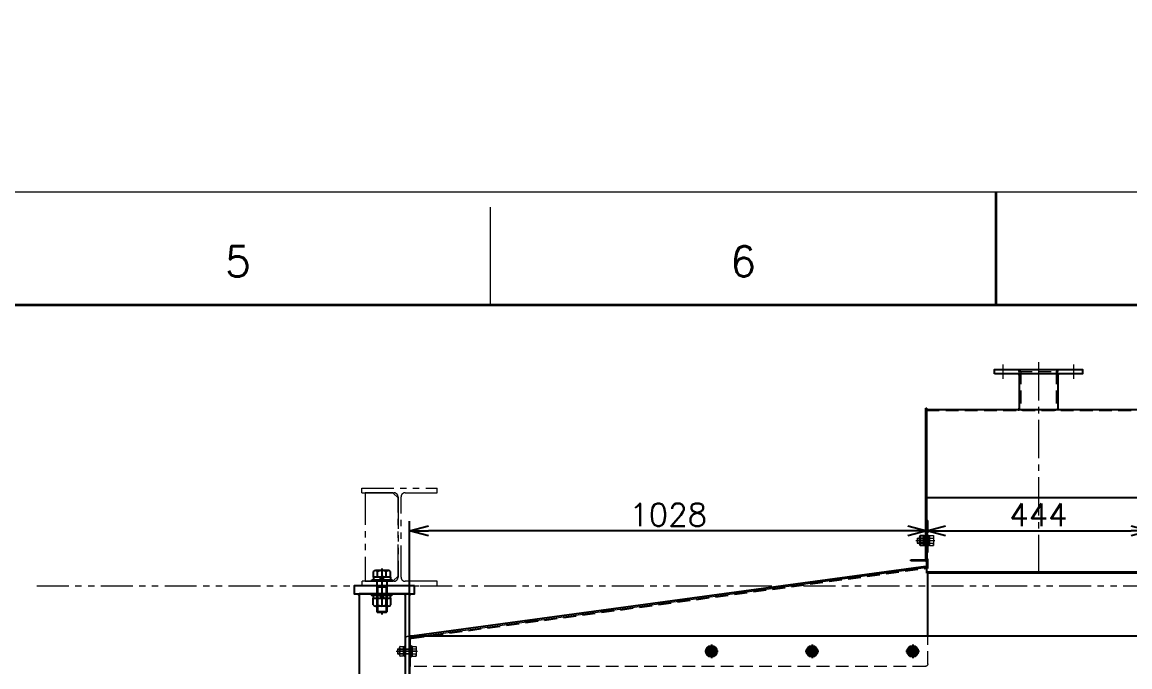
# Model space of a CAD drawing. Header units: millimetres. Extents: x -8731 to 85711, y -14522 to 31379.
# Drawn here: x 4471 to 6672, y 7800 to 9082 of the extents above; entities that cross this region are included whole.
import ezdxf
from ezdxf import colors
from ezdxf.entities.mleader import LeaderData, LeaderLine
from ezdxf.enums import TextEntityAlignment as Align
from ezdxf.math import Vec2, Vec3

# ---------------------------------------------------------------- set-up
doc = ezdxf.new("R2010")
doc.units = ezdxf.units.MM
doc.header["$LTSCALE"] = 4
doc.header["$PDMODE"] = 99
doc.header["$PDSIZE"] = 1
for name, pattern in [('CENTER2', [28.575, 19.05, -3.175, 3.175, -3.175]), ('HIDDEN', [9.525, 6.35, -3.175]), ('PHANTOM2', [31.75, 15.875, -3.175, 3.175, -3.175, 3.175, -3.175])]:
    doc.linetypes.add(name, pattern=pattern)
for name, color, linetype, lineweight in [('04_HIDDEN', 2, 'HIDDEN', 13), ('05_CENTER', 4, 'CENTER2', 13), ('06_PHANTOM', 2, 'PHANTOM2', 13), ('07_TEXT', 3, 'Continuous', 13), ('08_DIM', 3, 'Continuous', 13), ('90_FRAME', 5, 'Continuous', 35)]:
    doc.layers.add(name, color=color, linetype=linetype, lineweight=lineweight)
doc.layers.add('10_DRAFT', color=8, linetype='Continuous', lineweight=0, plot=False)
doc.layers.add('91_BLANK', color=5, linetype='Continuous', lineweight=0, plot=False)
doc.styles.add('KANJI0', font='txt.shx', dxfattribs={"width": 0.9, "height": 30, "bigfont": 'bigfont'})
doc.styles.add('KSS_TXT', font='txt.shx', dxfattribs={"bigfont": 'extfont2.shx'})
doc.styles.add('KSS_TXT_L', font='txt.shx', dxfattribs={"height": 9, "bigfont": 'extfont2.shx'})
doc.styles.get("Standard").update_dxf_attribs({"font": 'txt.shx', "bigfont": 'extfont2.shx'})
doc.dimstyles.new('KSS_DIM', dxfattribs={"dimscale": 3, "dimtxt": 3, "dimasz": 2.5, "dimexe": 1.25, "dimexo": 0.625, "dimtad": 1, "dimdsep": 46, "dimtxsty": 'KSS_TXT', "dimblk": 'OPEN30', "dimcen": 0, "dimazin": 2, "dimtfac": 0.75, "dimtmove": 0, "dimatfit": 3, "dimldrblk": 'OPEN30', "dimfxl": 1, "dimtolj": 1, "dimarcsym": 0})

# ---------------------------------------------------------------- blocks, each defined once
blk = doc.blocks.new('A$C2A205131_1_1_1')
at = {"color": 0}
for p, q in [((0, 18), (0, -37.6)), ((1025, 18), (0, 18)), ((1030, 13), (1030, -176.3)), ((4.3, -42.6), (1024.3, -181.2)), ((1028, -180.4), (1028, -272)), ((1030, -272), (1030, -180.4)), ((1030, -272), (1028, -272))]:
    blk.add_line(p, q, dxfattribs=at)
for centre in [(600, -12), (800, -12), (1000, -12)]:
    blk.add_circle(centre, 6.5, dxfattribs=at)
for centre, start, end in [((1025, 13), 0, 90), ((5, -37.6), 180, 262.2597), ((1025, -176.3), 262.2597, 0)]:
    blk.add_arc(centre, 5, start, end, dxfattribs=at)
at = {"layer": '04_HIDDEN'}
for p, q in [((2, 18), (2, -35.5)), ((3.5, -39.4), (1026.3, -178.5)), ((3.7, -37.5), (1026.5, -176.5))]:
    blk.add_line(p, q, dxfattribs=at)
for centre, radius, start, end in [((4, -35.5), 4, 180, 262.2597), ((4, -35.5), 2, 180, 262.2597), ((1026, -180.4), 2, 0, 82.2597), ((1026, -180.4), 4, 0, 82.2597)]:
    blk.add_arc(centre, radius, start, end, dxfattribs=at)
at = {"layer": '05_CENTER'}
for p, q in [((600, -24), (600, 0)), ((800, -24), (800, 0)), ((1000, -24), (1000, 0)), ((-4.7, -12), (6.7, -12)), ((612, -12), (588, -12)), ((812, -12), (788, -12)), ((1012, -12), (988, -12)), ((1023.3, -232), (1034.7, -232))]:
    blk.add_line(p, q, dxfattribs=at)
at = {"layer": '10_DRAFT'}
for p, q in [((0, -39), (0, -35.5)), ((0, -37.6), (0, -42)), ((3.5, -39.4), (0, -39)), ((0, -42), (4.3, -42.6)), ((1024.3, -181.2), (1030, -182)), ((1030, -182), (1030, -176.3))]:
    blk.add_line(p, q, dxfattribs=at)
blk.add_lwpolyline([(1029, -272), (1029, -180.4, 0.375177), (1026.4, -177.5), (3.6, -38.5, -0.375177), (1, -35.5), (1, 18)], format="xyb", dxfattribs=at)
blk = doc.blocks.new('A$C3D0F27AB_1_1_1')
at = {"color": 0}
for p, q in [((-747, 125), (-303, 125)), ((-747, 125), (-747, -203)), ((-747, 123), (-303, 123)), ((-303, 125), (-303, -203)), ((-751, 100), (-779, 100)), ((-779, 100), (-779, 98)), ((-779, 98), (-751, 98)), ((-749, 96), (-749, -203)), ((-301, 96), (-301, -203)), ((-299, 100), (-271, 100)), ((-271, 98), (-299, 98)), ((-271, 100), (-271, 98)), ((-749, -203), (-747, -203)), ((-747, -200), (-303, -200)), ((-563.2, -271), (-563.2, -200)), ((-486.8, -271), (-486.8, -200)), ((-301, -203), (-303, -203))]:
    blk.add_line(p, q, dxfattribs=at)
at = {"color": 3}
blk.add_line((-747, -25), (-303, -25), dxfattribs=at)
for points in [[(-563.2, -200), (-563.2, -202.5), (-563.2, -202.5), (-565.7, -200)], [(-486.8, -200), (-486.8, -202.5), (-486.8, -202.5), (-484.3, -200)], [(-563.2, -271), (-563.2, -268.5), (-563.2, -268.5), (-565.7, -271)], [(-563.2, -276), (-563.2, -278.5), (-563.2, -278.5), (-560.6, -276)], [(-486.8, -276), (-486.8, -278.5), (-486.8, -278.5), (-489.3, -276)], [(-486.8, -271), (-486.8, -268.5), (-486.8, -268.5), (-484.3, -271)]]:
    blk.add_lwpolyline(points, close=True, dxfattribs=at)
at = {"color": 0}
blk.add_lwpolyline([(-437.5, -271), (-437.5, -280), (-612.5, -280), (-612.5, -271)], close=True, dxfattribs=at)
for centre, radius, start, end in [((-751, 96), 4, 0, 90), ((-751, 96), 2, 0, 90), ((-299, 96), 4, 90, 180), ((-299, 96), 2, 90, 180)]:
    blk.add_arc(centre, radius, start, end, dxfattribs=at)
at = {"layer": '04_HIDDEN'}
for p, q in [((-747, -198), (-303, -198)), ((-558, -200), (-558, -198)), ((-492, -200), (-492, -198)), ((-560.1, -276), (-560.1, -200)), ((-489.8, -276), (-489.8, -200)), ((-563.2, -271), (-563.2, -280)), ((-486.8, -276), (-563.2, -276)), ((-486.8, -271), (-486.8, -280))]:
    blk.add_line(p, q, dxfattribs=at)
at = {"layer": '05_CENTER'}
for p, q in [((-525, -294.4), (-525, 137.1)), ((-742.4, 60), (-753.7, 60)), ((-307.6, 60), (-296.3, 60)), ((-595, -261.1), (-595, -289.6)), ((-455, -261.1), (-455, -289.6))]:
    blk.add_line(p, q, dxfattribs=at)
blk = doc.blocks.new('A$C41EA0B09_1_1_1')
blk.add_blockref('A$C3D0F27AB_1_1_1', (0, 0))
blk = doc.blocks.new('A$C7AFA21F4_1_1_1')
at = {"color": 0}
for p, q in [((-11, 1.5), (11, 1.5)), ((-11, 1.5), (-11, 0)), ((-11, 0), (11, 0)), ((-9.8, 11), (9.8, 11)), ((-9.8, 4), (-9.8, 11)), ((9.8, 4), (-9.8, 4)), ((-9.2, 4), (-9.2, 1.5)), ((-4.9, 4), (-4.9, 11)), ((0, 1.5), (-2.5, 4)), ((0, 4), (2.5, 1.5)), ((4.9, 4), (4.9, 11)), ((9.2, 1.5), (9.2, 4)), ((9.8, 4), (9.8, 11)), ((11, 0), (11, 1.5))]:
    blk.add_line(p, q, dxfattribs=at)
at = {"color": 0, "linetype": 'HIDDEN'}
for p, q in [((-5, -21), (-5, 0)), ((-4.2, -21), (-4.2, 0)), ((4.2, -21), (4.2, 0)), ((5, -21), (5, 0)), ((-5, -21), (5, -21))]:
    blk.add_line(p, q, dxfattribs=at)
at = {"color": 0, "linetype": 'CENTER2'}
blk.add_line((0, -24), (0, 14), dxfattribs=at)
at = {"layer": '10_DRAFT', "style": 'KSS_TXT_L'}
blk.add_text('BT-M10x25L,SW,PW', height=0.3, dxfattribs=at).set_placement((5.1, 10.7))
blk = doc.blocks.new('A$C7E374867_2_1')
at = {"color": 0}
for p, q in [((-11, 1.5), (11, 1.5)), ((-11, 1.5), (-11, 0)), ((-11, 0), (11, 0)), ((-9.8, 11), (9.8, 11)), ((-9.8, 4), (-9.8, 11)), ((9.8, 4), (-9.8, 4)), ((-9.3, 4), (-9.3, 1.5)), ((-4.9, 4), (-4.9, 11)), ((0, 1.5), (-2.5, 4)), ((0, 4), (2.5, 1.5)), ((4.9, 4), (4.9, 11)), ((9.2, 1.5), (9.2, 4)), ((9.8, 4), (9.8, 11)), ((11, 0), (11, 1.5))]:
    blk.add_line(p, q, dxfattribs=at)
at = {"color": 0, "linetype": 'HIDDEN'}
for p, q in [((-5, -26), (-5, 0)), ((-4.2, -26), (-4.2, 0)), ((4.2, -26), (4.2, 0)), ((5, -26), (5, 0)), ((-5, -26), (5, -26))]:
    blk.add_line(p, q, dxfattribs=at)
at = {"color": 0, "linetype": 'CENTER2'}
blk.add_line((0, -29), (0, 14), dxfattribs=at)
at = {"layer": '10_DRAFT', "style": 'KSS_TXT_L'}
blk.add_text('BT-M10x30L,SW,PW', height=0.3, dxfattribs=at).set_placement((5.1, 10.7))
blk = doc.blocks.new('M10Nza_1_1_1')
at = {"color": 0}
for p, q in [((-9.8, 4), (-9.8, 10.7)), ((-9.8, 4), (9.8, 4)), ((-9.2, 1.5), (-9.2, 4)), ((-7.3, 12), (7.4, 12)), ((-4.9, 4), (-4.9, 10.7)), ((0, 1.5), (-2.5, 4)), ((0, 4), (2.5, 1.5)), ((4.9, 10.7), (4.9, 4)), ((9.2, 4), (9.2, 1.5)), ((9.8, 10.7), (9.8, 4))]:
    blk.add_line(p, q, dxfattribs=at)
at = {"color": 0, "linetype": 'CENTER2'}
blk.add_line((0, 12), (0, 0), dxfattribs=at)
at = {"color": 0}
blk.add_lwpolyline([(-11, 1.5), (11, 1.5), (11, 0), (-11, 0)], close=True, dxfattribs=at)
for centre, radius, start, end in [((-7.3, 9.1), 2.94, 33.626, 146.374), ((0, 2.2), 9.8, 60, 120), ((7.4, 9.1), 2.94, 33.626, 146.374)]:
    blk.add_arc(centre, radius, start, end, dxfattribs=at)
at = {"layer": '10_DRAFT', "style": 'KSS_TXT'}
blk.add_text('M10', height=1.25, dxfattribs=at).set_placement((0.3, 4.1))
blk = doc.blocks.new('10b_2_1')
at = {"color": 0, "linetype": 'CENTER2'}
for p, q in [((13.5, 0), (-13.5, 0)), ((0, -13.5), (0, 13.5))]:
    blk.add_line(p, q, dxfattribs=at)
at = {"color": 0}
for p, q in [((-4.9, 8.5), (-9.8, 0)), ((-9.8, 0), (-4.9, -8.5)), ((-4.9, 8.5), (4.9, 8.5)), ((9.8, 0), (4.9, 8.5)), ((4.9, -8.5), (9.8, 0)), ((-4.9, -8.5), (4.9, -8.5))]:
    blk.add_line(p, q, dxfattribs=at)
for radius in [11, 8.49, 5, 4]:
    blk.add_circle((0, 0), radius, dxfattribs=at)
at = {"layer": '10_DRAFT', "style": 'KSS_TXT'}
blk.add_text('M10', height=1.25, dxfattribs=at).set_placement((0.3, 0.1))
blk = doc.blocks.new('A$C08C40B1A_1')
for name, p in [('10b_2_1', (0, 0)), ('10b_2_1', (200, 0)), ('10b_2_1', (400, 0)), ('A$C41EA0B09_1_1_1', (275, -280))]:
    blk.add_blockref(name, p)
at = {"rotation": 270}
blk.add_blockref('M10Nza_1_1_1', (-26, -220), dxfattribs=at)
at = {"layer": '04_HIDDEN', "xscale": -1}
blk.add_blockref('A$C2A205131_1_1_1', (1000, 12), dxfattribs=at)
at = {"layer": '04_HIDDEN'}
for name, p, rotation in [('A$C7E374867_2_1', (998, 0), 89.99999999999999), ('M10Nza_1_1_1', (1008, 0), 270), ('A$C7AFA21F4_1_1_1', (-30, -220), 89.99999999999999)]:
    blk.add_blockref(name, p, dxfattribs=dict(at, rotation=rotation))
blk = doc.blocks.new('KK07194150698_1_1_1')
for p, q in [((-75, 194), (75, 194)), ((-75, 185), (-75, 194)), ((-75, 185), (-11, 185)), ((-3, 177), (-3, 17)), ((3, 17), (3, 177)), ((11, 185), (75, 185)), ((75, 185), (75, 194)), ((-11, 9), (-75, 9)), ((-75, 9), (-75, 0)), ((-75, 0), (75, 0)), ((75, 9), (11, 9)), ((75, 0), (75, 9))]:
    blk.add_line(p, q)
for centre, start, end in [((-11, 177), 0, 90), ((11, 177), 90, 180), ((-11, 17), 270, 0), ((11, 17), 180, 270)]:
    blk.add_arc(centre, 8, start, end)
at = {"flags": 3}
blk.add_attdef('PARAM', (0, 0), '', height=1, dxfattribs=at)
blk = doc.blocks.new('_Open30')
at = {"color": 0, "linetype": 'ByBlock', "lineweight": -2}
for p, q in [((-1, 0.268), (0, 0)), ((0, 0), (-1, -0.268)), ((0, 0), (-1, 0))]:
    blk.add_line(p, q, dxfattribs=at)
blk = doc.blocks.new('*D1645')
at = {"layer": '07_TEXT', "color": 0, "lineweight": -2, "transparency": 16777216}
for p, q in [((6268.6, 8060.7), (6268.6, 8089.7)), ((6712.6, 8060.7), (6712.6, 8089.7)), ((6306.1, 8070.9), (6675.1, 8070.9))]:
    blk.add_line(p, q, dxfattribs=at)
at = {"layer": 'Defpoints', "color": 0, "transparency": 16777216}
for p in [(6712.6, 8070.9), (6268.6, 8051.4), (6712.6, 8051.4)]:
    blk.add_point(p, dxfattribs=at)
at = {"layer": '07_TEXT', "color": 0, "lineweight": -2, "transparency": 16777216, "xscale": 37.5, "yscale": 37.5, "zscale": 37.5, "rotation": 180}
blk.add_blockref('_Open30', (6268.6, 8070.9), dxfattribs=at)
at = {"layer": '07_TEXT', "color": 0, "lineweight": -2, "transparency": 16777216, "xscale": 37.5, "yscale": 37.5, "zscale": 37.5}
blk.add_blockref('_Open30', (6712.6, 8070.9), dxfattribs=at)
at = {"layer": '07_TEXT', "color": 0, "transparency": 16777216, "insert": (6490.6, 8102.8), "char_height": 45, "attachment_point": 5, "style": 'KSS_TXT'}
blk.add_mtext('\\A1;444', dxfattribs=at)
blk = doc.blocks.new('M20Nza_1_1_1')
at = {"color": 0}
for p, q in [((-13, 24.3), (13, 24.3)), ((-17.3, 8.3), (-17.3, 22)), ((17.3, 8.3), (-17.3, 8.3)), ((-16.9, 8.3), (-16.9, 3.2)), ((-8.7, 22), (-8.7, 8.3)), ((-5.1, 8.3), (0, 3.2)), ((0, 8.3), (5.1, 3.2)), ((8.6, 8.3), (8.6, 22)), ((16.9, 8.3), (16.9, 3.2)), ((17.3, 22), (17.3, 8.3))]:
    blk.add_line(p, q, dxfattribs=at)
at = {"color": 0, "linetype": 'CENTER2'}
blk.add_line((0, 0), (0, 24.3), dxfattribs=at)
at = {"color": 0}
blk.add_lwpolyline([(-20, 3.2), (20, 3.2), (20, 0), (-20, 0)], close=True, dxfattribs=at)
for centre, radius, start, end in [((-13, 19.1), 5.19, 33.626, 146.374), ((0, 7), 17.3, 60, 120), ((13, 19.1), 5.19, 33.626, 146.374)]:
    blk.add_arc(centre, radius, start, end, dxfattribs=at)
at = {"layer": '10_DRAFT', "style": 'KANJI0', "width": 0.82}
blk.add_text('Ｍ２０', height=2.14, dxfattribs=at).set_placement((0.9, 8.6))
blk = doc.blocks.new('A$C233716BE_1_1_1')
at = {"color": 0}
for p, q in [((-8.6, 61.7), (-10, 60.3)), ((-10, 0), (-10, 60.3)), ((-10, 60.3), (10, 60.3)), ((-8.6, 11.7), (-8.6, 61.7)), ((-8.6, 61.7), (8.6, 61.7)), ((10, 60.3), (8.6, 61.7)), ((8.6, 11.7), (8.6, 61.7)), ((10, 0), (10, 60.3)), ((-8.6, 11.7), (-10, 9.4)), ((-10, 11.7), (10, 11.7)), ((8.6, 11.7), (10, 9.4)), ((-17.3, -8.3), (-17.3, -19.5)), ((-17.3, -8.3), (17.3, -8.3)), ((-16.9, -8.3), (-16.9, -3.2)), ((-13, -21.3), (13, -21.3)), ((-8.7, -8.3), (-8.7, -19.5)), ((0, -8.3), (-5.1, -3.2)), ((5.1, -8.3), (0, -3.2)), ((8.7, -8.3), (8.7, -19.5)), ((16.9, -8.3), (16.9, -3.2)), ((17.3, -19.5), (17.3, -8.3))]:
    blk.add_line(p, q, dxfattribs=at)
at = {"color": 0, "linetype": 'CENTER2'}
blk.add_line((0, -25.6), (0, 65.7), dxfattribs=at)
at = {"color": 0}
blk.add_lwpolyline([(20, -3.2), (-20, -3.2), (-20, 0), (20, 0)], close=True, dxfattribs=at)
for centre, radius, start, end in [((-13, -15.3), 6, 224.6, 315.4), ((0, 0.6), 21.9, 246.6, 293.4), ((13, -15.3), 6, 224.6, 315.4)]:
    blk.add_arc(centre, radius, start, end, dxfattribs=at)
at = {"layer": '10_DRAFT', "style": 'KSS_TXT'}
blk.add_text('M20x70', height=1, rotation=180, dxfattribs=at).set_placement((-0.4, -8.8))
blk = doc.blocks.new('*D1730')
at = {"layer": '07_TEXT', "color": 0, "lineweight": -2, "transparency": 16777216}
for p, q in [((5240.6, 7860.7), (5240.6, 8089.7)), ((6268.6, 8060.7), (6268.6, 8089.7)), ((6231.1, 8070.9), (5278.1, 8070.9))]:
    blk.add_line(p, q, dxfattribs=at)
at = {"layer": 'Defpoints', "color": 0, "transparency": 16777216}
for p in [(5240.6, 8070.9), (6268.6, 8051.4), (5240.6, 7851.4)]:
    blk.add_point(p, dxfattribs=at)
at = {"layer": '07_TEXT', "color": 0, "lineweight": -2, "transparency": 16777216, "xscale": 37.5, "yscale": 37.5, "zscale": 37.5, "rotation": 180}
blk.add_blockref('_Open30', (5240.6, 8070.9), dxfattribs=at)
at = {"layer": '07_TEXT', "color": 0, "lineweight": -2, "transparency": 16777216, "xscale": 37.5, "yscale": 37.5, "zscale": 37.5}
blk.add_blockref('_Open30', (6268.6, 8070.9), dxfattribs=at)
at = {"layer": '07_TEXT', "color": 0, "transparency": 16777216, "insert": (5754.6, 8102.8), "char_height": 45, "attachment_point": 5, "style": 'KSS_TXT'}
blk.add_mtext('\\A1;1028', dxfattribs=at)
blk = doc.blocks.new('A$C448B04A9_1_1_1')
at = {"color": 0}
for p, q in [((3, 100), (0, 100)), ((0, 0), (0, 100)), ((8, 18), (8, 95)), ((0, 0), (100, 0)), ((95, 8), (18, 8)), ((100, 3), (100, 0))]:
    blk.add_line(p, q, dxfattribs=at)
for centre, radius, start, end in [((3, 95), 5, 0, 90), ((18, 18), 10, 180, 270), ((95, 3), 5, 0, 90)]:
    blk.add_arc(centre, radius, start, end, dxfattribs=at)
blk = doc.blocks.new('A$C2B5B3F11_1_1_1')
at = {"color": 0}
blk.add_line((42, -1230), (42, -16), dxfattribs=at)
for points in [[(60, 0), (-60, 0), (-60, -16), (60, -16)], [(-40, -1230), (50, -1230), (50, -16), (-50, -16), (-50, -1220)], [(50, -200), (2550, -200), (2550, -100), (50, -100)]]:
    blk.add_lwpolyline(points, close=True, dxfattribs=at)
for centre in [(650, -130), (850, -130), (1050, -130)]:
    blk.add_circle(centre, 6.5, dxfattribs=at)
at = {"layer": '05_CENTER'}
for p, q in [((-5, 16.1), (-5, -31.6)), ((63.4, -130), (29, -130)), ((662, -130), (638, -130)), ((650, -118), (650, -142)), ((862, -130), (838, -130)), ((850, -118), (850, -142)), ((1062, -130), (1038, -130)), ((1050, -118), (1050, -142))]:
    blk.add_line(p, q, dxfattribs=at)
at = {"layer": '08_DIM'}
for points in [[(-50, -16), (-54, -16), (-50, -20), (-50, -20)], [(42, -16), (38, -16), (42, -20), (42, -20)], [(50, -16), (54, -16), (50, -20), (50, -20)]]:
    blk.add_lwpolyline(points, close=True, dxfattribs=at)
at = {"layer": '04_HIDDEN', "xscale": -1}
blk.add_blockref('A$C448B04A9_1_1_1', (50, -200), dxfattribs=at)
blk = doc.blocks.new('AM_BALLOON1')
at = {"transparency": 16777216}
blk.add_circle((0, 0), 5, dxfattribs=at)
blk.add_attdef('B_NUMBER', text='', height=3, dxfattribs=at).set_placement((0, 0), align=Align.MIDDLE_CENTER)
blk = doc.blocks.new('_OPEN')
at = {"color": 0, "linetype": 'ByBlock'}
for p, q in [((-1, 0.167), (0, 0)), ((0, 0), (-1, -0.167)), ((0, 0), (-1, 0))]:
    blk.add_line(p, q, dxfattribs=at)

msp = doc.modelspace()

# ---------------------------------------------------------------- linework, layer by layer
for p, q in [((5244.94918, 7861.95599), (6266.6226, 8000.82422)), ((6270.6226, 7861.36791), (6270.6226, 7986.36791))]:
    msp.add_line(p, q)
at = {"layer": '06_PHANTOM'}
msp.add_line((4499.8399, 7961.36791), (8525.31719, 7961.36791), dxfattribs=at)
msp.add_lwpolyline([(5207.6226, 8146.36791), (5152.6226, 8146.36791), (5152.6226, 7970.36791), (5207.6226, 7970.36791), (5217.6226, 7980.36791), (5217.6226, 8136.36791)], close=True, dxfattribs=at)
at = {"layer": '90_FRAME'}
msp.add_line((6405.63626, 8743.797), (6405.63626, 8519.36807), dxfattribs=at)
at = {"layer": '90_FRAME', "color": 4, "lineweight": 13}
msp.add_line((5401.63518, 8519.36807), (5401.63518, 8713.797), dxfattribs=at)
at = {"layer": '90_FRAME'}
msp.add_lwpolyline([(582.68854, 193.55966), (12228.58397, 193.55966), (12228.58397, 8519.36807), (582.68854, 8519.36807)], close=True, dxfattribs=at)
at = {"layer": '91_BLANK'}
msp.add_lwpolyline([(0, 0), (12423.0129, 0), (12423.0129, 8743.797), (0, 8743.797)], close=True, dxfattribs=at)

# ---------------------------------------------------------------- block references
at = {"rotation": 180}
for name, p in [('A$C08C40B1A_1', (6240.6226, 7831.36791)), ('A$C233716BE_1_1_1', (5185.6226, 7970.36791)), ('M20Nza_1_1_1', (5185.6226, 7945.36791))]:
    msp.add_blockref(name, p, dxfattribs=at)
msp.add_blockref('A$C2B5B3F11_1_1_1', (5190.6226, 7961.36791))
at = {"layer": '06_PHANTOM'}
msp.add_blockref('KK07194150698_1_1_1', (5220.6226, 7961.36791), dxfattribs=at)

# ---------------------------------------------------------------- texts
at = {"layer": '90_FRAME', "color": 0, "lineweight": 13, "style": 'KSS_TXT'}
for s, p in [('5', (4899.63464, 8558.09352)), ('6', (5903.63572, 8558.09352))]:
    msp.add_text(s, height=60, dxfattribs=at).set_placement(p, align=Align.BOTTOM_CENTER)

# ---------------------------------------------------------------- dimensions: what is measured, and where the dimension line sits
at = {"layer": '07_TEXT', "color": 1}
for base, p2, picture, middle in [((5240.6226, 8070.93029), (5240.6226, 7851.36791), '*D1730', (5754.6226, 8102.80529)), ((6712.6226, 8070.93029), (6712.6226, 8051.36791), '*D1645', (6490.6226, 8102.80529))]:
    dim = msp.add_linear_dim(base=base, p1=(6268.6226, 8051.36791), p2=p2, angle=180, dimstyle='KSS_DIM', override={"dimscale": 15}, dxfattribs=at)
    dim.commit()
    dim.dimension.update_dxf_attribs({"geometry": picture, "text_midpoint": middle})

# ---------------------------------------------------------------- leaders
at = {"layer": '08_DIM'}
ml = msp.add_multileader_block('Standard', dxfattribs=at)
ml.set_content('AM_BALLOON1', color=256, scale=15)
ml.set_attribute('B_NUMBER', 'AU', width=0)
ml.set_leader_properties(color=256, linetype='ByLayer', lineweight=-1)
ml.set_arrow_properties(name='OPEN')
ml.build(insert=Vec2(0, 0))
ml.multileader.update_dxf_attribs({"leader_type": 0, "has_dogleg": 0, "text_right_attachment_type": 6, "dogleg_length": 0, "arrow_head_size": 30, "scale": 15, "block_connection_type": 1})
ctx = ml.context
ctx.base_point, ctx.scale, ctx.char_height, ctx.arrow_head_size, ctx.landing_gap_size, ctx.plane_origin = Vec3(5844.83769, 21132.80583), 15, 60, 30, 30, Vec3(5844.83769, 21132.80583)
ctx.right_attachment, ctx.attachment_type = 6, 1
notes = []
notes.append((ctx, [(0, (0, 0, 0), (0, 0), (1, 0), 1, [])]))
ctx.block.insert = Vec3(5844.83769, 21132.80583)
ml = msp.add_multileader_block('Standard', dxfattribs=at)
ml.set_content('AM_BALLOON1', color=256, scale=15)
ml.set_attribute('B_NUMBER', 'AF', width=0)
ml.set_leader_properties(color=256, linetype='ByLayer', lineweight=-1)
ml.set_arrow_properties(name='OPEN')
ml.build(insert=Vec2(0, 0))
ml.multileader.update_dxf_attribs({"leader_type": 0, "has_dogleg": 0, "text_right_attachment_type": 6, "dogleg_length": 0, "arrow_head_size": 30, "scale": 15, "block_connection_type": 1})
ctx = ml.context
ctx.base_point, ctx.scale, ctx.char_height, ctx.arrow_head_size, ctx.landing_gap_size, ctx.plane_origin = Vec3(8262.14661, 16915.24927), 15, 60, 30, 30, Vec3(8262.14661, 16915.24927)
ctx.right_attachment, ctx.attachment_type = 6, 1
notes.append((ctx, [(0, (0, 0, 0), (0, 0), (1, 0), 1, [])]))
ctx.block.insert = Vec3(8262.14661, 16915.24927)
ml = msp.add_multileader_block('Standard', dxfattribs=at)
ml.set_content('AM_BALLOON1', color=256, scale=15)
ml.set_attribute('B_NUMBER', 'AO', width=0)
ml.set_leader_properties(color=256, linetype='ByLayer', lineweight=-1)
ml.set_arrow_properties(name='OPEN')
ml.build(insert=Vec2(0, 0))
ml.multileader.update_dxf_attribs({"leader_type": 0, "has_dogleg": 0, "text_right_attachment_type": 6, "dogleg_length": 0, "arrow_head_size": 30, "scale": 15, "block_connection_type": 1})
ctx = ml.context
ctx.base_point, ctx.scale, ctx.char_height, ctx.arrow_head_size, ctx.landing_gap_size, ctx.plane_origin = Vec3(11532.59715, 15665.61266), 15, 60, 30, 30, Vec3(11532.59715, 15665.61266)
ctx.right_attachment, ctx.attachment_type = 6, 1
notes.append((ctx, [(0, (0, 0, 0), (0, 0), (1, 0), 1, [])]))
ctx.block.insert = Vec3(11532.59715, 15665.61266)
ml = msp.add_multileader_block('Standard', dxfattribs=at)
ml.set_content('AM_BALLOON1', color=256, scale=15)
ml.set_attribute('B_NUMBER', 'D', width=0)
ml.set_leader_properties(color=256, linetype='ByLayer', lineweight=-1)
ml.set_arrow_properties(name='OPEN')
ml.build(insert=Vec2(0, 0))
ml.multileader.update_dxf_attribs({"leader_type": 0, "has_dogleg": 0, "text_right_attachment_type": 6, "dogleg_length": 0, "arrow_head_size": 30, "scale": 15, "block_connection_type": 1})
ctx = ml.context
ctx.base_point, ctx.scale, ctx.char_height, ctx.arrow_head_size, ctx.landing_gap_size, ctx.plane_origin = Vec3(9708.75838, 15394.05003), 15, 60, 30, 30, Vec3(9708.75838, 15394.05003)
ctx.right_attachment, ctx.attachment_type = 6, 1
notes.append((ctx, [(0, (0, 0, 0), (0, 0), (1, 0), 1, [])]))
ctx.block.insert = Vec3(9708.75838, 15394.05003)
ml = msp.add_multileader_block('Standard', dxfattribs=at)
ml.set_content('AM_BALLOON1', color=256, scale=15)
ml.set_attribute('B_NUMBER', 'A', width=0)
ml.set_leader_properties(color=256, linetype='ByLayer', lineweight=-1)
ml.set_arrow_properties(name='OPEN')
ml.build(insert=Vec2(0, 0))
ml.multileader.update_dxf_attribs({"leader_type": 0, "has_dogleg": 0, "text_right_attachment_type": 6, "dogleg_length": 0, "arrow_head_size": 30, "scale": 15, "block_connection_type": 1})
ctx = ml.context
ctx.base_point, ctx.scale, ctx.char_height, ctx.arrow_head_size, ctx.landing_gap_size, ctx.plane_origin = Vec3(13148.43876, 15210.37146), 15, 60, 30, 30, Vec3(13148.43876, 15210.37146)
ctx.right_attachment, ctx.attachment_type = 6, 1
notes.append((ctx, [(0, (0, 0, 0), (0, 0), (1, 0), 1, [])]))
ctx.block.insert = Vec3(13148.43876, 15210.37146)
ml = msp.add_multileader_block('Standard', dxfattribs=at)
ml.set_content('AM_BALLOON1', color=256, scale=15)
ml.set_attribute('B_NUMBER', 'B', width=0)
ml.set_leader_properties(color=256, linetype='ByLayer', lineweight=-1)
ml.set_arrow_properties(name='OPEN')
ml.build(insert=Vec2(0, 0))
ml.multileader.update_dxf_attribs({"leader_type": 0, "has_dogleg": 0, "text_right_attachment_type": 6, "dogleg_length": 0, "arrow_head_size": 30, "scale": 15, "block_connection_type": 1})
ctx = ml.context
ctx.base_point, ctx.scale, ctx.char_height, ctx.arrow_head_size, ctx.landing_gap_size, ctx.plane_origin = Vec3(13018.80587, 15068.9297), 15, 60, 30, 30, Vec3(13018.80587, 15068.9297)
ctx.right_attachment, ctx.attachment_type = 6, 1
notes.append((ctx, [(0, (0, 0, 0), (0, 0), (1, 0), 1, [])]))
ctx.block.insert = Vec3(13018.80587, 15068.9297)
ml = msp.add_multileader_block('Standard', dxfattribs=at)
ml.set_content('AM_BALLOON1', color=256, scale=15)
ml.set_attribute('B_NUMBER', 'C', width=0)
ml.set_leader_properties(color=256, linetype='ByLayer', lineweight=-1)
ml.set_arrow_properties(name='OPEN')
ml.build(insert=Vec2(0, 0))
ml.multileader.update_dxf_attribs({"leader_type": 0, "has_dogleg": 0, "text_right_attachment_type": 6, "dogleg_length": 0, "arrow_head_size": 30, "scale": 15, "block_connection_type": 1})
ctx = ml.context
ctx.base_point, ctx.scale, ctx.char_height, ctx.arrow_head_size, ctx.landing_gap_size, ctx.plane_origin = Vec3(13161.52102, 14919.16787), 15, 60, 30, 30, Vec3(13161.52102, 14919.16787)
ctx.right_attachment, ctx.attachment_type = 6, 1
notes.append((ctx, [(0, (0, 0, 0), (0, 0), (1, 0), 1, [])]))
ctx.block.insert = Vec3(13161.52102, 14919.16787)
for ctx, leaders in notes:
    for number, flags, end, landing, length, lines in leaders:
        leader = LeaderData()
        leader.index, (leader.has_last_leader_line, leader.has_dogleg_vector, leader.attachment_direction) = number, flags
        leader.last_leader_point, leader.dogleg_vector, leader.dogleg_length = Vec3(end), Vec3(landing), length
        for number, points, colour, breaks in lines:
            line = LeaderLine()
            line.index, line.vertices, line.color, line.breaks = number, Vec3.list(points), colors.encode_raw_color(colour), breaks
            leader.lines.append(line)
        ctx.leaders.append(leader)

doc.saveas('drawing.dxf')
